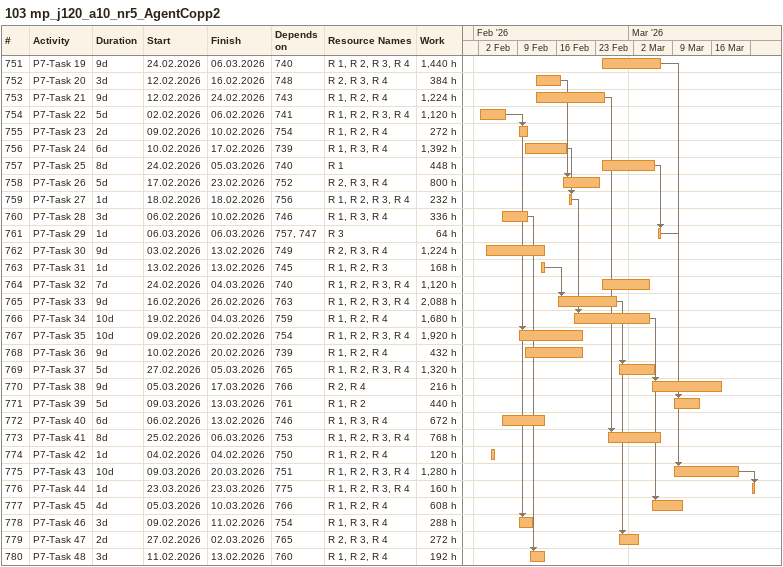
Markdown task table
103 mp_j120_a10_nr5_AgentCopp2

| ID | Task | Duration | Start | Finish | Predecessors | Resources | Work (h) |
|---|---|---|---|---|---|---|---|
| 751 | P7-Task 19 | 9d | 2026-02-24 | 2026-03-06 | 740 | R 1, R 2, R 3, R 4 | 1440 |
| 752 | P7-Task 20 | 3d | 2026-02-12 | 2026-02-16 | 748 | R 2, R 3, R 4 | 384 |
| 753 | P7-Task 21 | 9d | 2026-02-12 | 2026-02-24 | 743 | R 1, R 2, R 4 | 1224 |
| 754 | P7-Task 22 | 5d | 2026-02-02 | 2026-02-06 | 741 | R 1, R 2, R 3, R 4 | 1120 |
| 755 | P7-Task 23 | 2d | 2026-02-09 | 2026-02-10 | 754 | R 1, R 2, R 4 | 272 |
| 756 | P7-Task 24 | 6d | 2026-02-10 | 2026-02-17 | 739 | R 1, R 3, R 4 | 1392 |
| 757 | P7-Task 25 | 8d | 2026-02-24 | 2026-03-05 | 740 | R 1 | 448 |
| 758 | P7-Task 26 | 5d | 2026-02-17 | 2026-02-23 | 752 | R 2, R 3, R 4 | 800 |
| 759 | P7-Task 27 | 1d | 2026-02-18 | 2026-02-18 | 756 | R 1, R 2, R 3, R 4 | 232 |
| 760 | P7-Task 28 | 3d | 2026-02-06 | 2026-02-10 | 746 | R 1, R 3, R 4 | 336 |
| 761 | P7-Task 29 | 1d | 2026-03-06 | 2026-03-06 | 757, 747 | R 3 | 64 |
| 762 | P7-Task 30 | 9d | 2026-02-03 | 2026-02-13 | 749 | R 2, R 3, R 4 | 1224 |
| 763 | P7-Task 31 | 1d | 2026-02-13 | 2026-02-13 | 745 | R 1, R 2, R 3 | 168 |
| 764 | P7-Task 32 | 7d | 2026-02-24 | 2026-03-04 | 740 | R 1, R 2, R 3, R 4 | 1120 |
| 765 | P7-Task 33 | 9d | 2026-02-16 | 2026-02-26 | 763 | R 1, R 2, R 3, R 4 | 2088 |
| 766 | P7-Task 34 | 10d | 2026-02-19 | 2026-03-04 | 759 | R 1, R 2, R 4 | 1680 |
| 767 | P7-Task 35 | 10d | 2026-02-09 | 2026-02-20 | 754 | R 1, R 2, R 3, R 4 | 1920 |
| 768 | P7-Task 36 | 9d | 2026-02-10 | 2026-02-20 | 739 | R 1, R 2, R 4 | 432 |
| 769 | P7-Task 37 | 5d | 2026-02-27 | 2026-03-05 | 765 | R 1, R 2, R 3, R 4 | 1320 |
| 770 | P7-Task 38 | 9d | 2026-03-05 | 2026-03-17 | 766 | R 2, R 4 | 216 |
| 771 | P7-Task 39 | 5d | 2026-03-09 | 2026-03-13 | 761 | R 1, R 2 | 440 |
| 772 | P7-Task 40 | 6d | 2026-02-06 | 2026-02-13 | 746 | R 1, R 3, R 4 | 672 |
| 773 | P7-Task 41 | 8d | 2026-02-25 | 2026-03-06 | 753 | R 1, R 2, R 3, R 4 | 768 |
| 774 | P7-Task 42 | 1d | 2026-02-04 | 2026-02-04 | 750 | R 1, R 2, R 4 | 120 |
| 775 | P7-Task 43 | 10d | 2026-03-09 | 2026-03-20 | 751 | R 1, R 2, R 3, R 4 | 1280 |
| 776 | P7-Task 44 | 1d | 2026-03-23 | 2026-03-23 | 775 | R 1, R 2, R 3, R 4 | 160 |
| 777 | P7-Task 45 | 4d | 2026-03-05 | 2026-03-10 | 766 | R 1, R 2, R 4 | 608 |
| 778 | P7-Task 46 | 3d | 2026-02-09 | 2026-02-11 | 754 | R 1, R 3, R 4 | 288 |
| 779 | P7-Task 47 | 2d | 2026-02-27 | 2026-03-02 | 765 | R 2, R 3, R 4 | 272 |
| 780 | P7-Task 48 | 3d | 2026-02-11 | 2026-02-13 | 760 | R 1, R 2, R 4 | 192 |
